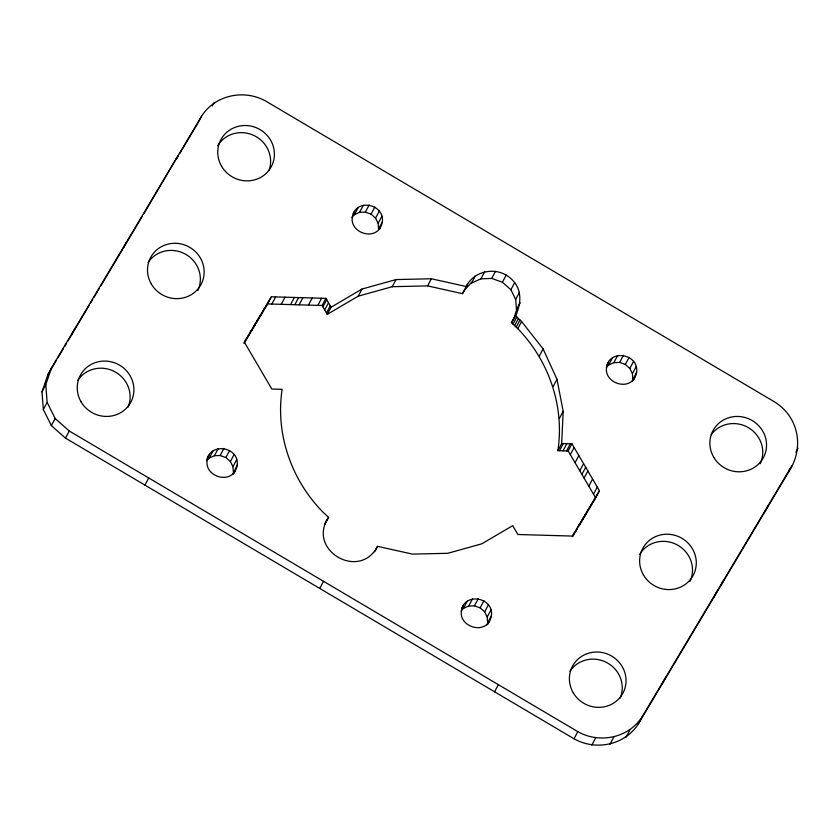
<?xml version="1.0" encoding="UTF-8"?>
<svg xmlns="http://www.w3.org/2000/svg" width="840" height="840" viewBox="0 0 840 840"><rect width="100%" height="100%" fill="white"/><g stroke="black" fill="none" stroke-linecap="round" stroke-linejoin="round"><path stroke-width="1.26" d="M592.704 502.079L588.913 509.208L595.665 497.879L568.176 450.965L557.875 450.671C564.659 406.266 548.898 360.728 517.787 328.639L511.413 322.644C522.018 307.262 524.937 286.661 506.195 275.1C492.503 267.067 473.204 272.034 466.253 286.545L431.372 278.764L396.029 279.573L362.008 289.044L331.086 307.219L327.296 314.349L322.108 305.498L267.582 303.923L243.978 343.487M557.875 450.671L561.666 443.541L563.178 411.338L556.994 379.323L543.123 348.905L521.577 321.51L515.204 315.514M42 391.818L47.891 374.63L51.681 367.5L201.547 116.245C215.072 94.826 244.314 88.904 265.976 101.231L774.512 401.867C799.449 417.365 804.416 448.697 788.319 472.5L638.452 723.755C624.928 745.175 595.686 751.097 574.025 738.77L65.489 438.134L51.366 425.607L43.344 409.49L42 391.818L45.791 384.689L51.681 367.5M209.044 455.217C198.093 475.209 233.31 488.061 237.174 465.234C239.474 447.384 211.659 441.913 206.882 459.291M232.628 474.558L237.174 465.234M354.228 211.816C343.276 231.809 378.494 244.65 382.347 221.823C384.689 205.401 359.289 198.23 353.147 213.853M331.086 307.219L325.899 298.368L271.373 296.793L244.335 342.122L271.824 389.036L282.125 389.33C275.352 433.734 291.102 479.273 322.214 511.361L328.587 517.356C306.411 549.958 359.531 581.207 377.538 546.325L412.419 554.106L447.762 553.298L481.793 543.827L512.705 525.651L517.892 534.503L572.418 536.077L599.456 490.749L571.966 443.835L561.666 443.541M520.285 302.894C515.697 308.742 515.666 316.743 511.413 322.644M463.312 605.535C452.372 625.527 487.589 638.369 491.442 615.542C493.794 598.426 467.124 592.043 461.695 608.591M486.896 624.876L491.442 615.542M608.496 362.135C597.545 382.127 632.762 394.968 636.625 372.141C638.967 355.026 612.297 348.642 606.869 365.19M632.079 381.476L636.625 372.141M788.319 472.5L789.579 468.815M327.296 314.349L358.218 296.173L392.238 286.703L427.581 285.883L462.462 293.675C465.623 287.133 472.899 283.447 474.936 276.087M71.305 335.37L75.096 328.241M123.365 247.989L126.609 241.878M178.133 155.505L143.566 214.232M43.344 409.49L47.135 402.36L45.791 384.689M197.757 123.375L201.547 116.245M212.258 105.924L213.885 102.868M51.366 425.607L55.157 418.488L47.135 402.36M65.489 438.134L69.279 431.004L55.157 418.488M144.942 485.111L148.733 477.981M244.272 342.657L246.446 338.583M247.296 337.921L251.087 330.792M251.947 330.131L255.738 323.001M254.058 326.582L257.849 319.452M256.168 323.043L259.959 315.913M260.82 315.252L264.611 308.123M265.461 307.461L269.252 300.332M267.582 303.923L271.373 296.793M271.834 304.038L275.625 296.919M281.211 304.311L285.002 297.181M290.588 304.584L294.378 297.455M206.829 460.635L209.202 458.062L212.993 450.933M209.202 458.062L214.389 455.731L218.179 448.613M294.84 304.71L298.631 297.581M299.103 304.836L302.894 297.707M214.389 455.731L220.174 455.511L223.965 448.382M352.012 217.234L354.385 214.662L358.176 207.533M233.384 472.364L232.953 466.704L230.381 461.548L225.866 457.538L229.656 450.419M308.48 305.099L312.27 297.98M354.385 214.662L359.572 212.331L363.363 205.202M230.381 461.548L234.171 454.419M359.572 212.331L365.348 212.111L369.138 204.981M317.846 305.371L321.636 298.242M232.953 466.704L236.744 459.575M322.108 305.498L325.899 298.368M382.347 221.823L378.556 228.953L378.126 223.303L375.564 218.148L371.049 214.137L374.84 207.008M233.667 473.781L235.284 470.736M322.917 306.883L326.707 299.754M324.702 309.918L328.493 302.799M375.564 218.148L379.355 211.019M326.487 312.963L330.278 305.834M378.126 223.303L381.917 216.174M379.386 229.362L380.468 227.325M358.218 296.173L362.008 289.044M392.238 286.703L396.029 279.573M427.581 285.883L431.372 278.764M325.416 522.721L327.044 519.666M324.534 524.591L327.789 518.48M324.796 524.486L328.587 517.356M462.462 293.675L467.534 284.109M471.146 283.217L480.89 278.849L484.68 271.719M319.756 588.452L323.547 581.322M480.89 278.849L491.726 278.418L495.516 271.288M516.495 310.023L515.687 299.418L510.878 289.748L502.404 282.23L506.195 275.1M510.878 289.748L514.668 282.618M374.63 551.817L377.538 546.325M515.687 299.418L519.477 292.288M511.822 322.088L516.002 314.391M512.589 320.933L516.747 313.205M513.03 324.104L516.821 316.974M514.637 325.584L518.427 318.455M516.222 327.096L520.013 319.977M517.787 328.639L521.577 321.51M539.332 356.034L543.123 348.905M553.203 386.453L556.994 379.323M559.388 418.467L563.178 411.338M461.108 610.942L463.47 608.38L467.261 601.251M463.47 608.38L468.668 606.05L472.458 598.92M468.668 606.05L474.443 605.819L478.233 598.7M559.493 450.713L563.283 443.583M563.031 450.818L566.822 443.688M606.28 367.542L608.654 364.98L612.444 357.851M487.652 622.671L487.221 617.022L484.659 611.867L480.144 607.856L483.935 600.726M566.57 450.923L570.36 443.793M608.654 364.98L613.851 362.649L617.642 355.519M568.176 450.965L571.966 443.835M484.659 611.867L488.45 604.737M570.328 454.629L574.119 447.5M613.851 362.649L619.626 362.418L623.417 355.299M487.221 617.022L491.012 609.893M632.835 379.27L632.404 373.622L629.832 368.466L625.317 364.455L629.107 357.326M487.935 624.099L489.562 621.044M575.053 462.693L578.844 455.564M629.832 368.466L633.623 361.337M579.779 470.757L583.569 463.628M632.404 373.622L636.195 366.492M581.921 474.421L585.711 467.292M633.654 379.68L634.736 377.643M584.073 478.086L587.864 470.957M588.798 486.15L592.589 479.021M593.523 494.214L597.313 487.084M572.365 536.613L574.539 532.539M579.18 524.748L575.389 531.878L577.385 528.538M580.041 524.087L583.832 516.957M582.151 520.548L585.942 513.418M584.262 516.999L588.053 509.87M593.554 501.417L597.345 494.288M595.665 497.879L599.456 490.749M494.571 691.793L498.362 684.663M574.025 738.77L577.815 731.64C599.476 743.967 628.719 738.045 642.243 716.625L792.11 465.37M591.832 745.122L595.623 737.993M609.882 744.408L613.673 737.279M626.115 737.131L629.905 730.002M638.452 723.755L642.243 716.625M661.868 684.495L665.658 677.365M713.391 598.122L717.182 590.993M720.237 586.646L724.028 579.516M795.837 452.256L798 448.182M764.904 511.76L768.695 504.63M47.891 374.63L56.585 360.045M57.929 357.808L63.284 348.831M64.617 346.584L66.623 343.224M67.967 340.977L89.365 305.088M90.71 302.841L92.715 299.481M94.059 297.234L99.404 288.256M100.748 286.02L122.819 249.008M123.491 247.884L142.222 216.478M176.347 159.264L178.353 155.904M179.686 153.657L197.085 124.498M572.733 536.33L574.728 532.99M578.707 526.312L588.242 510.321M365.348 212.111L371.049 214.137M491.726 278.418L502.404 282.23M619.626 362.418L625.317 364.455M220.174 455.511L225.866 457.538M474.443 605.819L480.144 607.856M69.279 431.004L577.815 731.64M639.566 554.484A28.591 27.426 28 0 1 677.135 544.866A28.591 27.426 28 0 1 689.913 581.48M148.06 262.542A28.591 27.426 28 0 1 185.546 254.226A28.591 27.426 28 0 1 197.768 290.535M569.95 671.255A28.591 27.426 28 0 1 606.879 662.645A28.591 27.426 28 0 1 620.151 698.155M77.816 380.32A28.591 27.426 28 0 1 114.744 371.7A28.591 27.426 28 0 1 128.016 407.221M711.134 434.721A28.591 27.426 28 0 1 748.472 427.697A28.591 27.426 28 0 1 760.158 463.701M217.675 145.772A28.591 27.426 28 0 1 254.132 135.587A28.591 27.426 28 0 1 268.957 170.552M643.493 575.033A28.591 27.426 28 0 0 692.57 576.45A28.591 27.426 28 0 0 667.832 534.23A28.591 27.426 28 0 0 643.493 575.033M151.358 284.099A28.591 27.426 28 0 0 200.434 285.516A28.591 27.426 28 0 0 175.686 243.296A28.591 27.426 28 0 0 151.358 284.099M573.248 692.811A28.591 27.426 28 0 0 622.325 694.228A28.591 27.426 28 0 0 597.576 652.008A28.591 27.426 28 0 0 573.248 692.811M81.102 401.867A28.591 27.426 28 0 0 130.19 403.294A28.591 27.426 28 0 0 105.441 361.074A28.591 27.426 28 0 0 81.102 401.867M713.738 457.254A28.591 27.426 28 0 0 762.815 458.671A28.591 27.426 28 0 0 738.077 416.451A28.591 27.426 28 0 0 713.738 457.254M221.603 166.32A28.591 27.426 28 0 0 270.68 167.738A28.591 27.426 28 0 0 245.941 125.517A28.591 27.426 28 0 0 221.603 166.32"/></g></svg>
